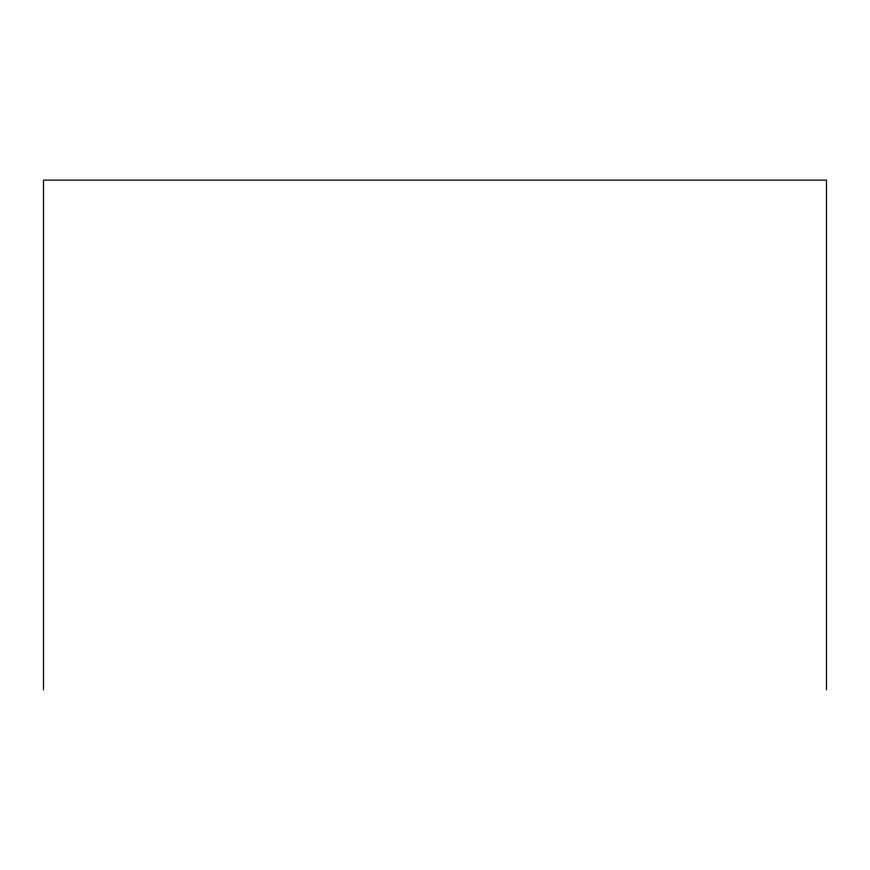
<?xml version="1.0" encoding="UTF-8"?>
<svg xmlns="http://www.w3.org/2000/svg" width="870" height="870" viewBox="0 0 870 870"><rect width="100%" height="100%" fill="white"/><g stroke="black" fill="none" stroke-linecap="round" stroke-linejoin="round"><path stroke-width="1.3" d="M826.5 689.866L826.5 180.133L43.5 180.133L43.5 689.866"/></g></svg>
